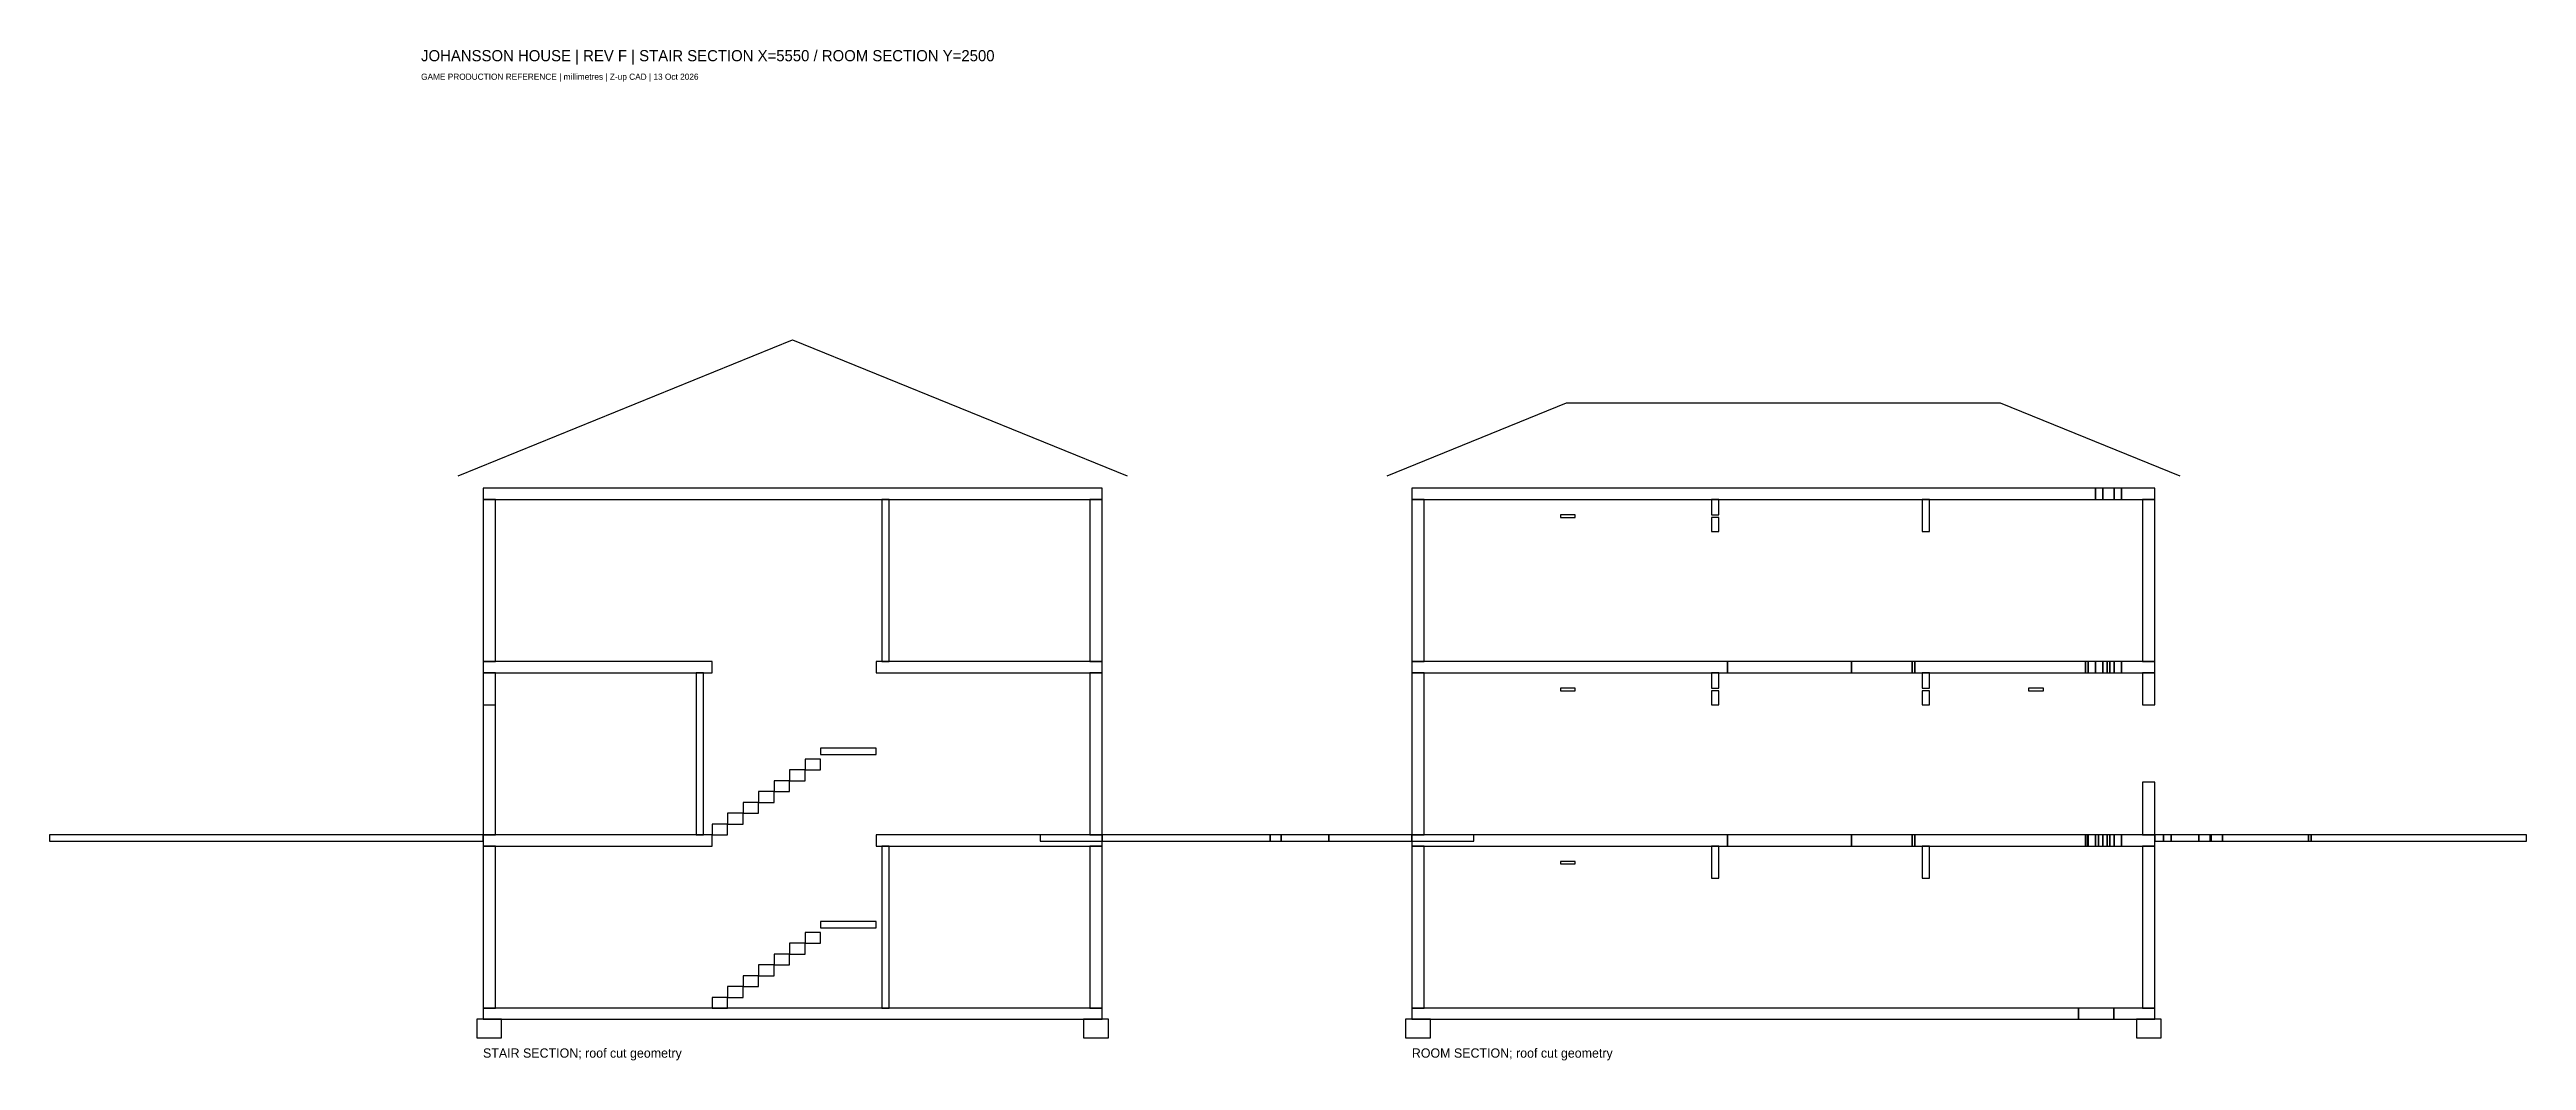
# Model space of a CAD drawing. Header units: millimetres. Extents: x -7000 to 33000, y -3645 to 12690.
import ezdxf

# ---------------------------------------------------------------- set-up
doc = ezdxf.new("R2010")
doc.units = ezdxf.units.MM

msp = doc.modelspace()

# ---------------------------------------------------------------- linework, layer by layer
at = {"layer": 'A-ROOF-SECTION'}
for points in [[(-400, 5800), (5000, 8000), (5000, 8000), (10400, 5800)], [(14600, 5800), (17500, 6981.5), (24500, 6981.5), (27400, 5800)]]:
    msp.add_lwpolyline(points, dxfattribs=at)
at = {"layer": 'A-SECTION'}
for points in [[(0, 5420), (10000, 5420), (10000, 5600), (0, 5600)], [(15000, 5420), (26040, 5420), (26040, 5600), (15000, 5600)], [(26040, 5420), (26160, 5420), (26160, 5600), (26040, 5600)], [(26160, 5420), (26340, 5420), (26340, 5600), (26160, 5600)], [(26340, 5420), (26460, 5420), (26460, 5600), (26340, 5600)], [(26460, 5420), (27000, 5420), (27000, 5600), (26460, 5600)], [(0, 2800), (200, 2800), (200, 5420), (0, 5420)], [(6440, 2800), (6560, 2800), (6560, 5420), (6440, 5420)], [(9800, 2800), (10000, 2800), (10000, 5420), (9800, 5420)], [(15000, 2800), (15200, 2800), (15200, 5420), (15000, 5420)], [(19840, 5172.5), (19960, 5172.5), (19960, 5420), (19840, 5420)], [(23240, 4900), (23360, 4900), (23360, 5420), (23240, 5420)], [(26800, 2800), (27000, 2800), (27000, 5420), (26800, 5420)], [(17400, 5130), (17640, 5130), (17640, 5170), (17400, 5170)], [(19840, 4900), (19960, 4900), (19960, 5127.5), (19840, 5127.5)], [(0, 2620), (3700, 2620), (3700, 2800), (0, 2800)], [(6350, 2620), (10000, 2620), (10000, 2800), (6350, 2800)], [(15000, 2620), (20100, 2620), (20100, 2800), (15000, 2800)], [(20100, 2620), (22100, 2620), (22100, 2800), (20100, 2800)], [(22100, 2620), (23077.5, 2620), (23077.5, 2800), (22100, 2800)], [(23077.5, 2620), (23122.5, 2620), (23122.5, 2800), (23077.5, 2800)], [(23122.5, 2620), (25880, 2620), (25880, 2800), (23122.5, 2800)], [(25880, 2620), (25920, 2620), (25920, 2800), (25880, 2800)], [(25920, 2620), (26040, 2620), (26040, 2800), (25920, 2800)], [(26040, 2620), (26160, 2620), (26160, 2800), (26040, 2800)], [(26160, 2620), (26230, 2620), (26230, 2800), (26160, 2800)], [(26230, 2620), (26270, 2620), (26270, 2800), (26230, 2800)], [(26270, 2620), (26340, 2620), (26340, 2800), (26270, 2800)], [(26340, 2620), (26460, 2620), (26460, 2800), (26340, 2800)], [(26460, 2620), (27000, 2620), (27000, 2800), (26460, 2800)], [(0, 0), (200, 0), (200, 2620), (0, 2620)], [(0, 2100), (200, 2100), (200, 2620), (0, 2620)], [(3440, 0), (3560, 0), (3560, 2620), (3440, 2620)], [(9800, 0), (10000, 0), (10000, 2620), (9800, 2620)], [(15000, 0), (15200, 0), (15200, 2620), (15000, 2620)], [(19840, 2372.5), (19960, 2372.5), (19960, 2620), (19840, 2620)], [(23240, 2372.5), (23360, 2372.5), (23360, 2620), (23240, 2620)], [(26800, 2100), (27000, 2100), (27000, 2620), (26800, 2620)], [(17400, 2330), (17640, 2330), (17640, 2370), (17400, 2370)], [(19840, 2100), (19960, 2100), (19960, 2327.5), (19840, 2327.5)], [(23240, 2100), (23360, 2100), (23360, 2327.5), (23240, 2327.5)], [(24960, 2330), (25200, 2330), (25200, 2370), (24960, 2370)], [(5200, 1050), (5450, 1050), (5450, 1225), (5200, 1225)], [(5450, 1300), (6350, 1300), (6350, 1400), (5450, 1400)], [(4700, 700), (4950, 700), (4950, 875), (4700, 875)], [(4950, 875), (5200, 875), (5200, 1050), (4950, 1050)], [(26800, 0), (27000, 0), (27000, 850), (26800, 850)], [(4200, 350), (4450, 350), (4450, 525), (4200, 525)], [(4450, 525), (4700, 525), (4700, 700), (4450, 700)], [(-7000, -100), (0, -100), (0, 0), (-7000, 0)], [(0, -180), (3700, -180), (3700, 0), (0, 0)], [(3700, 0), (3950, 0), (3950, 175), (3700, 175)], [(3950, 175), (4200, 175), (4200, 350), (3950, 350)], [(6350, -180), (10000, -180), (10000, 0), (6350, 0)], [(9000, -100), (12710, -100), (12710, 0), (9000, 0)], [(10000, -100), (16000, -100), (16000, 0), (10000, 0)], [(12710, -100), (12890, -100), (12890, 0), (12710, 0)], [(12890, -100), (13660, -100), (13660, 0), (12890, 0)], [(13660, -100), (15000, -100), (15000, 0), (13660, 0)], [(15000, -180), (20100, -180), (20100, 0), (15000, 0)], [(20100, -180), (22100, -180), (22100, 0), (20100, 0)], [(22100, -180), (23077.5, -180), (23077.5, 0), (22100, 0)], [(23077.5, -180), (23122.5, -180), (23122.5, 0), (23077.5, 0)], [(23122.5, -180), (25880, -180), (25880, 0), (23122.5, 0)], [(25880, -180), (25910, -180), (25910, 0), (25880, 0)], [(25910, -180), (25920, -180), (25920, 0), (25910, 0)], [(25920, -180), (26040, -180), (26040, 0), (25920, 0)], [(26040, -180), (26090, -180), (26090, 0), (26040, 0)], [(26090, -180), (26160, -180), (26160, 0), (26090, 0)], [(26160, -180), (26230, -180), (26230, 0), (26160, 0)], [(26230, -180), (26270, -180), (26270, 0), (26230, 0)], [(26270, -180), (26340, -180), (26340, 0), (26270, 0)], [(26340, -180), (26460, -180), (26460, 0), (26340, 0)], [(26460, -180), (27000, -180), (27000, 0), (26460, 0)], [(27000, -100), (27140, -100), (27140, 0), (27000, 0)], [(27140, -100), (27260, -100), (27260, 0), (27140, 0)], [(27260, -100), (27710, -100), (27710, 0), (27260, 0)], [(27710, -100), (27890, -100), (27890, 0), (27710, 0)], [(27890, -100), (27910, -100), (27910, 0), (27890, 0)], [(27910, -100), (28090, -100), (28090, 0), (27910, 0)], [(28090, -100), (29477.5, -100), (29477.5, 0), (28090, 0)], [(29477.5, -100), (29522.5, -100), (29522.5, 0), (29477.5, 0)], [(29522.5, -100), (33000, -100), (33000, 0), (29522.5, 0)], [(0, -2800), (200, -2800), (200, -180), (0, -180)], [(6440, -2800), (6560, -2800), (6560, -180), (6440, -180)], [(9800, -2800), (10000, -2800), (10000, -180), (9800, -180)], [(15000, -2800), (15200, -2800), (15200, -180), (15000, -180)], [(19840, -700), (19960, -700), (19960, -180), (19840, -180)], [(23240, -700), (23360, -700), (23360, -180), (23240, -180)], [(26800, -2800), (27000, -2800), (27000, -180), (26800, -180)], [(17400, -470), (17640, -470), (17640, -430), (17400, -430)], [(5200, -1750), (5450, -1750), (5450, -1575), (5200, -1575)], [(5450, -1500), (6350, -1500), (6350, -1400), (5450, -1400)], [(4700, -2100), (4950, -2100), (4950, -1925), (4700, -1925)], [(4950, -1925), (5200, -1925), (5200, -1750), (4950, -1750)], [(4200, -2450), (4450, -2450), (4450, -2275), (4200, -2275)], [(4450, -2275), (4700, -2275), (4700, -2100), (4450, -2100)], [(0, -2980), (10000, -2980), (10000, -2800), (0, -2800)], [(3700, -2800), (3950, -2800), (3950, -2625), (3700, -2625)], [(3950, -2625), (4200, -2625), (4200, -2450), (3950, -2450)], [(15000, -2980), (25765, -2980), (25765, -2800), (15000, -2800)], [(25765, -2980), (26335, -2980), (26335, -2800), (25765, -2800)], [(26335, -2980), (27000, -2980), (27000, -2800), (26335, -2800)], [(-100, -3280), (300, -3280), (300, -2980), (-100, -2980)], [(9700, -3280), (10100, -3280), (10100, -2980), (9700, -2980)], [(14900, -3280), (15300, -3280), (15300, -2980), (14900, -2980)], [(26700, -3280), (27100, -3280), (27100, -2980), (26700, -2980)]]:
    msp.add_lwpolyline(points, close=True, dxfattribs=at)

# ---------------------------------------------------------------- texts
for s, p in [('STAIR SECTION; roof cut geometry', (0, -3600)), ('ROOM SECTION; roof cut geometry', (15000, -3600))]:
    msp.add_text(s, height=150).set_placement(p)
at = {"layer": 'TITLE'}
for s, height, p in [('JOHANSSON HOUSE | REV F | STAIR SECTION X=5550 / ROOM SECTION Y=2500', 180, (-1000, 12500)), ('GAME PRODUCTION REFERENCE | millimetres | Z-up CAD | 13 Oct 2026', 100, (-1000, 12200))]:
    msp.add_text(s, height=height, dxfattribs=at).set_placement(p)

doc.saveas('drawing.dxf')
